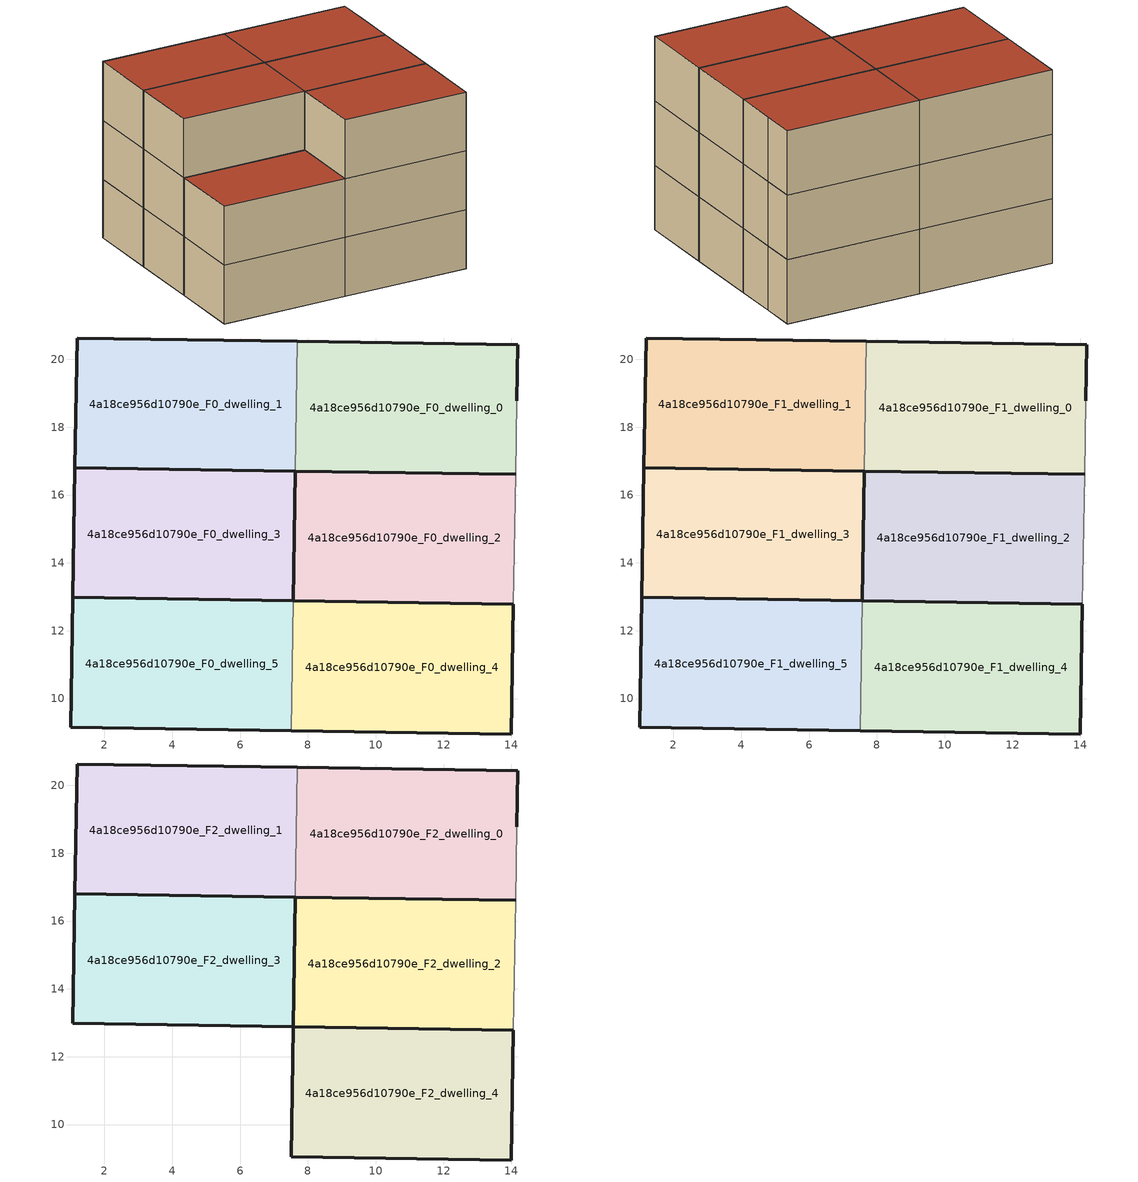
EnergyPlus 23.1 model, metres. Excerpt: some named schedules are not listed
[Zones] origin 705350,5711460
4a18ce956d10790e_F0_dwelling_0
 floor ground (EU_floor_Construction): 14.13,16.61 14.16,18.78 14.19,20.43 7.69,20.53 7.63,16.71 z0
 wall outside (EU_wall_Construction): 14.13,16.61 7.63,16.71 / 7.69,20.53 14.19,20.43 14.16,18.78 z0:3
 wall adiabatic (EU_wall_Construction): 14.16,18.78 14.13,16.61 z0:3
 wall to 4a18ce956d10790e_F0_dwelling_1 (EU_wall_Construction): 7.63,16.71 7.69,20.53 z0:3
4a18ce956d10790e_F0_dwelling_1
 floor ground (EU_floor_Construction): 7.63,16.71 7.69,20.53 1.19,20.63 1.13,16.81 z0
 wall outside (EU_wall_Construction): 7.63,16.71 1.13,16.81 1.19,20.63 7.69,20.53 z0:3
4a18ce956d10790e_F0_dwelling_2
 floor ground (EU_floor_Construction): 14.06,12.78 14.13,16.61 7.63,16.71 7.57,12.88 z0
 wall outside (EU_wall_Construction): 14.06,12.78 7.57,12.88 7.63,16.71 14.13,16.61 z0:3
 wall adiabatic (EU_wall_Construction): 14.13,16.61 14.06,12.78 z0:3
4a18ce956d10790e_F0_dwelling_3
 floor ground (EU_floor_Construction): 7.57,12.88 7.63,16.71 1.13,16.81 1.07,12.98 z0
 wall outside (EU_wall_Construction): 7.57,12.88 1.07,12.98 1.13,16.81 7.63,16.71 7.57,12.88 z0:3
4a18ce956d10790e_F0_dwelling_4
 floor ground (EU_floor_Construction): 14,8.96 14.06,12.78 7.56,12.88 7.51,9.05 z0
 wall outside (EU_wall_Construction): 7.56,12.88 14.06,12.78 14,8.96 7.51,9.05 z0:3
 wall to 4a18ce956d10790e_F0_dwelling_5 (EU_wall_Construction): 7.51,9.05 7.56,12.88 z0:3
4a18ce956d10790e_F0_dwelling_5
 floor ground (EU_floor_Construction): 7.51,9.05 7.56,12.88 1.07,12.98 1.01,9.15 z0
 wall outside (EU_wall_Construction): 7.51,9.05 1.01,9.15 1.07,12.98 7.56,12.88 z0:3
4a18ce956d10790e_F1_dwelling_0
 floor to 4a18ce956d10790e_F0_dwelling_0 (EU_floor_Construction): 14.13,16.61 14.16,18.78 14.19,20.43 7.69,20.53 7.63,16.71 z3
 wall outside (EU_wall_Construction): 14.13,16.61 7.63,16.71 / 7.69,20.53 14.19,20.43 14.16,18.78 z3:6
 wall adiabatic (EU_wall_Construction): 14.16,18.78 14.13,16.61 z3:6
 wall to 4a18ce956d10790e_F1_dwelling_1 (EU_wall_Construction): 7.63,16.71 7.69,20.53 z3:6
4a18ce956d10790e_F1_dwelling_1
 floor to 4a18ce956d10790e_F0_dwelling_1 (EU_floor_Construction): 7.63,16.71 7.69,20.53 1.19,20.63 1.13,16.81 z3
 wall outside (EU_wall_Construction): 7.63,16.71 1.13,16.81 1.19,20.63 7.69,20.53 z3:6
4a18ce956d10790e_F1_dwelling_2
 floor to 4a18ce956d10790e_F0_dwelling_2 (EU_floor_Construction): 14.06,12.78 14.13,16.61 7.63,16.71 7.57,12.88 z3
 wall outside (EU_wall_Construction): 14.06,12.78 7.57,12.88 7.63,16.71 14.13,16.61 z3:6
 wall adiabatic (EU_wall_Construction): 14.13,16.61 14.06,12.78 z3:6
4a18ce956d10790e_F1_dwelling_3
 floor to 4a18ce956d10790e_F0_dwelling_3 (EU_floor_Construction): 7.57,12.88 7.63,16.71 1.13,16.81 1.07,12.98 z3
 wall outside (EU_wall_Construction): 7.57,12.88 1.07,12.98 1.13,16.81 7.63,16.71 7.57,12.88 z3:6
4a18ce956d10790e_F1_dwelling_4
 floor to 4a18ce956d10790e_F0_dwelling_4 (EU_floor_Construction): 14,8.96 14.06,12.78 7.56,12.88 7.51,9.05 z3
 wall outside (EU_wall_Construction): 7.56,12.88 14.06,12.78 14,8.96 7.51,9.05 z3:6
 wall to 4a18ce956d10790e_F1_dwelling_5 (EU_wall_Construction): 7.51,9.05 7.56,12.88 z3:6
4a18ce956d10790e_F1_dwelling_5
 floor to 4a18ce956d10790e_F0_dwelling_5 (EU_floor_Construction): 7.51,9.05 7.56,12.88 1.07,12.98 1.01,9.15 z3
 wall outside (EU_wall_Construction): 7.51,9.05 1.01,9.15 1.07,12.98 7.56,12.88 z3:6
 roof outside (EU_roof_Construction): 7.56,12.88 7.51,9.05 1.01,9.15 1.07,12.98 z6
4a18ce956d10790e_F2_dwelling_0
 floor to 4a18ce956d10790e_F1_dwelling_0 (EU_floor_Construction): 14.13,16.61 14.16,18.78 14.19,20.43 7.69,20.53 7.63,16.71 z6
 wall outside (EU_wall_Construction): 14.13,16.61 7.63,16.71 / 7.69,20.53 14.19,20.43 14.16,18.78 z6:9
 wall adiabatic (EU_wall_Construction): 14.16,18.78 14.13,16.61 z6:9
 wall to 4a18ce956d10790e_F2_dwelling_1 (EU_wall_Construction): 7.63,16.71 7.69,20.53 z6:9
 roof outside (EU_roof_Construction): 14.19,20.43 14.16,18.78 14.13,16.61 7.63,16.71 7.69,20.53 z9
4a18ce956d10790e_F2_dwelling_1
 floor to 4a18ce956d10790e_F1_dwelling_1 (EU_floor_Construction): 7.63,16.71 7.69,20.53 1.19,20.63 1.13,16.81 z6
 wall outside (EU_wall_Construction): 7.63,16.71 1.13,16.81 1.19,20.63 7.69,20.53 z6:9
 roof outside (EU_roof_Construction): 7.69,20.53 7.63,16.71 1.13,16.81 1.19,20.63 z9
4a18ce956d10790e_F2_dwelling_2
 floor to 4a18ce956d10790e_F1_dwelling_2 (EU_floor_Construction): 14.06,12.78 14.13,16.61 7.63,16.71 7.57,12.88 z6
 wall outside (EU_wall_Construction): 14.06,12.78 7.57,12.88 7.63,16.71 14.13,16.61 z6:9
 wall adiabatic (EU_wall_Construction): 14.13,16.61 14.06,12.78 z6:9
 roof outside (EU_roof_Construction): 14.13,16.61 14.06,12.78 7.57,12.88 7.63,16.71 z9
4a18ce956d10790e_F2_dwelling_3
 floor to 4a18ce956d10790e_F1_dwelling_3 (EU_floor_Construction): 7.57,12.88 7.63,16.71 1.13,16.81 1.07,12.98 z6
 wall outside (EU_wall_Construction): 7.57,12.88 1.07,12.98 1.13,16.81 7.63,16.71 7.57,12.88 z6:9
 roof outside (EU_roof_Construction): 7.63,16.71 7.57,12.88 1.07,12.98 1.13,16.81 z9
4a18ce956d10790e_F2_dwelling_4
 floor to 4a18ce956d10790e_F1_dwelling_4 (EU_floor_Construction): 14,8.96 14.06,12.78 7.56,12.88 7.51,9.05 z6
 wall outside (EU_wall_Construction): 14.06,12.78 14,8.96 7.51,9.05 7.56,12.88 14.06,12.78 z6:9
 roof outside (EU_roof_Construction): 14.06,12.78 14,8.96 7.51,9.05 7.56,12.88 z9
shading: 14.03,10.91 14.16,18.78 z0:6
[Building]
EU S2 Campaign: North Axis=0; Terrain=City; Solar Distribution=FullExterior
[Site:Location]
London: Latitude=51.5; Longitude=-0.5; Time Zone=0; Elevation=25
[SizingPeriod:WeatherFileDays]
AnnualSizingPeriod: Begin Month=1; Begin Day of Month=1; End Month=12; End Day of Month=31; Day of Week for Start Day=Monday; Use Weather File Daylight Saving Period=No; Use Weather File Rain and Snow Indicators=No
[MATERIAL]
EU_InternalMass_Material: Roughness=MediumRough; Thickness=0.1; Conductivity=1; Density=1800; Specific Heat=900; Thermal Absorptance=0.9; Solar Absorptance=0.7; Visible Absorptance=0.7
[MATERIAL:NOMASS] Roughness=MediumRough; Thermal Absorptance=0.9; Solar Absorptance=0.7; Visible Absorptance=0.7
Name | Thermal Resistance
EU_wall_NoMass | 1.04674
EU_roof_NoMass | 4.32442
EU_floor_NoMass | 2.04616
[CONSTRUCTION]
EU_wall_Construction: EU_wall_NoMass
EU_roof_Construction: EU_roof_NoMass
EU_floor_Construction: EU_floor_NoMass
EU_InternalMass_Construction: EU_InternalMass_Material
[ZONE] Type=1; Multiplier=1; Ceiling Height=autocalculate; Floor Area=autocalculate; Part of Total Floor Area=Yes
Name | Volume
4a18ce956d10790e_F0_dwelling_0; 4a18ce956d10790e_F1_dwelling_0; 4a18ce956d10790e_F2_dwelling_0 | 74.5701
4a18ce956d10790e_F0_dwelling_1; 4a18ce956d10790e_F1_dwelling_1; 4a18ce956d10790e_F2_dwelling_1 | 74.5737
4a18ce956d10790e_F0_dwelling_2; 4a18ce956d10790e_F0_dwelling_3 | 74.5789
4a18ce956d10790e_F1_dwelling_2; 4a18ce956d10790e_F2_dwelling_2 | 74.5796
4a18ce956d10790e_F1_dwelling_3; 4a18ce956d10790e_F2_dwelling_3 | 74.5781
4a18ce956d10790e_F0_dwelling_4 | 74.5818
4a18ce956d10790e_F1_dwelling_4; 4a18ce956d10790e_F2_dwelling_4 | 74.5811
4a18ce956d10790e_F0_dwelling_5 | 74.5759
4a18ce956d10790e_F1_dwelling_5 | 74.5752
[INTERNALMASS] Construction=EU_InternalMass_Construction
Name | Zone or ZoneList | Surface Area
4a18ce956d10790e_F0_dwelling_0_EU_InternalMass | 4a18ce956d10790e_F0_dwelling_0 | 24.8567
4a18ce956d10790e_F0_dwelling_1_EU_InternalMass | 4a18ce956d10790e_F0_dwelling_1 | 24.8576
4a18ce956d10790e_F0_dwelling_2_EU_InternalMass | 4a18ce956d10790e_F0_dwelling_2 | 24.8597
4a18ce956d10790e_F0_dwelling_3_EU_InternalMass | 4a18ce956d10790e_F0_dwelling_3 | 24.8596
4a18ce956d10790e_F0_dwelling_4_EU_InternalMass | 4a18ce956d10790e_F0_dwelling_4 | 24.8605
4a18ce956d10790e_F0_dwelling_5_EU_InternalMass | 4a18ce956d10790e_F0_dwelling_5 | 24.8585
4a18ce956d10790e_F1_dwelling_0_EU_InternalMass | 4a18ce956d10790e_F1_dwelling_0 | 24.8567
4a18ce956d10790e_F1_dwelling_1_EU_InternalMass | 4a18ce956d10790e_F1_dwelling_1 | 24.8576
4a18ce956d10790e_F1_dwelling_2_EU_InternalMass | 4a18ce956d10790e_F1_dwelling_2 | 24.8597
4a18ce956d10790e_F1_dwelling_3_EU_InternalMass | 4a18ce956d10790e_F1_dwelling_3 | 24.8596
4a18ce956d10790e_F1_dwelling_4_EU_InternalMass | 4a18ce956d10790e_F1_dwelling_4 | 24.8605
4a18ce956d10790e_F1_dwelling_5_EU_InternalMass | 4a18ce956d10790e_F1_dwelling_5 | 24.8585
4a18ce956d10790e_F2_dwelling_0_EU_InternalMass | 4a18ce956d10790e_F2_dwelling_0 | 29.8277
4a18ce956d10790e_F2_dwelling_1_EU_InternalMass | 4a18ce956d10790e_F2_dwelling_1 | 29.8286
4a18ce956d10790e_F2_dwelling_2_EU_InternalMass | 4a18ce956d10790e_F2_dwelling_2 | 29.8326
4a18ce956d10790e_F2_dwelling_3_EU_InternalMass | 4a18ce956d10790e_F2_dwelling_3 | 29.8313
4a18ce956d10790e_F2_dwelling_4_EU_InternalMass | 4a18ce956d10790e_F2_dwelling_4 | 29.83
[OTHEREQUIPMENT] Fuel Type=Electricity; Design Level Calculation Method=Watts/Area; Power per Zone Floor Area=1; Fraction Latent=0; Fraction Radiant=0; Fraction Lost=0; Carbon Dioxide Generation Rate=0; EndUse Subcategory=EU_Step8_InternalGains
Name | Zone or ZoneList or Space or SpaceList | Schedule
EU_Step8_InternalGain_4a18ce956d10790e_F0_dwelling_0_f000 | 4a18ce956d10790e_F0_dwelling_0 | EU_Step8_GainSchedule_4a18ce956d10790e_F0_dwelling_0_f000
EU_Step8_InternalGain_4a18ce956d10790e_F0_dwelling_1_f000 | 4a18ce956d10790e_F0_dwelling_1 | EU_Step8_GainSchedule_4a18ce956d10790e_F0_dwelling_1_f000
EU_Step8_InternalGain_4a18ce956d10790e_F0_dwelling_2_f000 | 4a18ce956d10790e_F0_dwelling_2 | EU_Step8_GainSchedule_4a18ce956d10790e_F0_dwelling_2_f000
EU_Step8_InternalGain_4a18ce956d10790e_F0_dwelling_3_f000 | 4a18ce956d10790e_F0_dwelling_3 | EU_Step8_GainSchedule_4a18ce956d10790e_F0_dwelling_3_f000
EU_Step8_InternalGain_4a18ce956d10790e_F0_dwelling_4_f000 | 4a18ce956d10790e_F0_dwelling_4 | EU_Step8_GainSchedule_4a18ce956d10790e_F0_dwelling_4_f000
EU_Step8_InternalGain_4a18ce956d10790e_F0_dwelling_5_f000 | 4a18ce956d10790e_F0_dwelling_5 | EU_Step8_GainSchedule_4a18ce956d10790e_F0_dwelling_5_f000
EU_Step8_InternalGain_4a18ce956d10790e_F1_dwelling_0_f000 | 4a18ce956d10790e_F1_dwelling_0 | EU_Step8_GainSchedule_4a18ce956d10790e_F1_dwelling_0_f000
EU_Step8_InternalGain_4a18ce956d10790e_F1_dwelling_1_f000 | 4a18ce956d10790e_F1_dwelling_1 | EU_Step8_GainSchedule_4a18ce956d10790e_F1_dwelling_1_f000
EU_Step8_InternalGain_4a18ce956d10790e_F1_dwelling_2_f000 | 4a18ce956d10790e_F1_dwelling_2 | EU_Step8_GainSchedule_4a18ce956d10790e_F1_dwelling_2_f000
EU_Step8_InternalGain_4a18ce956d10790e_F1_dwelling_3_f000 | 4a18ce956d10790e_F1_dwelling_3 | EU_Step8_GainSchedule_4a18ce956d10790e_F1_dwelling_3_f000
EU_Step8_InternalGain_4a18ce956d10790e_F1_dwelling_4_f000 | 4a18ce956d10790e_F1_dwelling_4 | EU_Step8_GainSchedule_4a18ce956d10790e_F1_dwelling_4_f000
EU_Step8_InternalGain_4a18ce956d10790e_F1_dwelling_5_f000 | 4a18ce956d10790e_F1_dwelling_5 | EU_Step8_GainSchedule_4a18ce956d10790e_F1_dwelling_5_f000
EU_Step8_InternalGain_4a18ce956d10790e_F2_dwelling_0_f000 | 4a18ce956d10790e_F2_dwelling_0 | EU_Step8_GainSchedule_4a18ce956d10790e_F2_dwelling_0_f000
EU_Step8_InternalGain_4a18ce956d10790e_F2_dwelling_1_f000 | 4a18ce956d10790e_F2_dwelling_1 | EU_Step8_GainSchedule_4a18ce956d10790e_F2_dwelling_1_f000
EU_Step8_InternalGain_4a18ce956d10790e_F2_dwelling_2_f000 | 4a18ce956d10790e_F2_dwelling_2 | EU_Step8_GainSchedule_4a18ce956d10790e_F2_dwelling_2_f000
EU_Step8_InternalGain_4a18ce956d10790e_F2_dwelling_3_f000 | 4a18ce956d10790e_F2_dwelling_3 | EU_Step8_GainSchedule_4a18ce956d10790e_F2_dwelling_3_f000
EU_Step8_InternalGain_4a18ce956d10790e_F2_dwelling_4_f000 | 4a18ce956d10790e_F2_dwelling_4 | EU_Step8_GainSchedule_4a18ce956d10790e_F2_dwelling_4_f000
[ZONEVENTILATION:DESIGNFLOWRATE] Schedule=EU_AlwaysOn; Design Flow Rate Calculation Method=AirChanges/Hour; Air Changes per Hour=0.488719; Ventilation Type=Natural; Fan Pressure Rise=0; Fan Total Efficiency=1; Constant Term Coefficient=1; Temperature Term Coefficient=0; Velocity Term Coefficient=0; Velocity Squared Term Coefficient=0; Minimum Indoor Temperature=-100; Maximum Indoor Temperature=100; Delta Temperature=-100; Minimum Outdoor Temperature=-100; Maximum Outdoor Temperature=100; Maximum Wind Speed=40
Name | Zone or ZoneList or Space or SpaceList
EU_ConstantAir_4a18ce956d10790e_F0_dwelling_0 | 4a18ce956d10790e_F0_dwelling_0
EU_ConstantAir_4a18ce956d10790e_F0_dwelling_1 | 4a18ce956d10790e_F0_dwelling_1
EU_ConstantAir_4a18ce956d10790e_F0_dwelling_2 | 4a18ce956d10790e_F0_dwelling_2
EU_ConstantAir_4a18ce956d10790e_F0_dwelling_3 | 4a18ce956d10790e_F0_dwelling_3
EU_ConstantAir_4a18ce956d10790e_F0_dwelling_4 | 4a18ce956d10790e_F0_dwelling_4
EU_ConstantAir_4a18ce956d10790e_F0_dwelling_5 | 4a18ce956d10790e_F0_dwelling_5
EU_ConstantAir_4a18ce956d10790e_F1_dwelling_0 | 4a18ce956d10790e_F1_dwelling_0
EU_ConstantAir_4a18ce956d10790e_F1_dwelling_1 | 4a18ce956d10790e_F1_dwelling_1
EU_ConstantAir_4a18ce956d10790e_F1_dwelling_2 | 4a18ce956d10790e_F1_dwelling_2
EU_ConstantAir_4a18ce956d10790e_F1_dwelling_3 | 4a18ce956d10790e_F1_dwelling_3
EU_ConstantAir_4a18ce956d10790e_F1_dwelling_4 | 4a18ce956d10790e_F1_dwelling_4
EU_ConstantAir_4a18ce956d10790e_F1_dwelling_5 | 4a18ce956d10790e_F1_dwelling_5
EU_ConstantAir_4a18ce956d10790e_F2_dwelling_0 | 4a18ce956d10790e_F2_dwelling_0
EU_ConstantAir_4a18ce956d10790e_F2_dwelling_1 | 4a18ce956d10790e_F2_dwelling_1
EU_ConstantAir_4a18ce956d10790e_F2_dwelling_2 | 4a18ce956d10790e_F2_dwelling_2
EU_ConstantAir_4a18ce956d10790e_F2_dwelling_3 | 4a18ce956d10790e_F2_dwelling_3
EU_ConstantAir_4a18ce956d10790e_F2_dwelling_4 | 4a18ce956d10790e_F2_dwelling_4
[HVACTEMPLATE:THERMOSTAT] Constant Heating Setpoint=20; Constant Cooling Setpoint=50
EU_HeatOnly_4a18ce956d10790e_F0_dwelling_0; EU_HeatOnly_4a18ce956d10790e_F0_dwelling_1; EU_HeatOnly_4a18ce956d10790e_F0_dwelling_2; EU_HeatOnly_4a18ce956d10790e_F0_dwelling_3; EU_HeatOnly_4a18ce956d10790e_F0_dwelling_4; EU_HeatOnly_4a18ce956d10790e_F0_dwelling_5; EU_HeatOnly_4a18ce956d10790e_F1_dwelling_0; EU_HeatOnly_4a18ce956d10790e_F1_dwelling_1; EU_HeatOnly_4a18ce956d10790e_F1_dwelling_2; EU_HeatOnly_4a18ce956d10790e_F1_dwelling_3; EU_HeatOnly_4a18ce956d10790e_F1_dwelling_4; EU_HeatOnly_4a18ce956d10790e_F1_dwelling_5; EU_HeatOnly_4a18ce956d10790e_F2_dwelling_0; EU_HeatOnly_4a18ce956d10790e_F2_dwelling_1; EU_HeatOnly_4a18ce956d10790e_F2_dwelling_2; EU_HeatOnly_4a18ce956d10790e_F2_dwelling_3; EU_HeatOnly_4a18ce956d10790e_F2_dwelling_4
[HVACTEMPLATE:ZONE:IDEALLOADSAIRSYSTEM] System Availability Schedule=EU_AlwaysOn; Maximum Heating Supply Air Temperature=50; Minimum Cooling Supply Air Temperature=13; Maximum Heating Supply Air Humidity Ratio=0.0156; Minimum Cooling Supply Air Humidity Ratio=0.0077; Heating Limit=NoLimit; Cooling Limit=NoLimit; Heating Availability Schedule=EU_AlwaysOn; Cooling Availability Schedule=EU_CoolingOff; Dehumidification Control Type=ConstantSensibleHeatRatio; Cooling Sensible Heat Ratio=0.7; Dehumidification Setpoint=60; Humidification Control Type=None; Humidification Setpoint=30; Outdoor Air Method=None; Outdoor Air Flow Rate per Person=0.00944; Outdoor Air Flow Rate per Zone Floor Area=0; Outdoor Air Flow Rate per Zone=0; Demand Controlled Ventilation Type=None; Outdoor Air Economizer Type=NoEconomizer; Heat Recovery Type=None; Sensible Heat Recovery Effectiveness=0.7; Latent Heat Recovery Effectiveness=0.65
Name | Template Thermostat
4a18ce956d10790e_F0_dwelling_0 | EU_HeatOnly_4a18ce956d10790e_F0_dwelling_0
4a18ce956d10790e_F0_dwelling_1 | EU_HeatOnly_4a18ce956d10790e_F0_dwelling_1
4a18ce956d10790e_F0_dwelling_2 | EU_HeatOnly_4a18ce956d10790e_F0_dwelling_2
4a18ce956d10790e_F0_dwelling_3 | EU_HeatOnly_4a18ce956d10790e_F0_dwelling_3
4a18ce956d10790e_F0_dwelling_4 | EU_HeatOnly_4a18ce956d10790e_F0_dwelling_4
4a18ce956d10790e_F0_dwelling_5 | EU_HeatOnly_4a18ce956d10790e_F0_dwelling_5
4a18ce956d10790e_F1_dwelling_0 | EU_HeatOnly_4a18ce956d10790e_F1_dwelling_0
4a18ce956d10790e_F1_dwelling_1 | EU_HeatOnly_4a18ce956d10790e_F1_dwelling_1
4a18ce956d10790e_F1_dwelling_2 | EU_HeatOnly_4a18ce956d10790e_F1_dwelling_2
4a18ce956d10790e_F1_dwelling_3 | EU_HeatOnly_4a18ce956d10790e_F1_dwelling_3
4a18ce956d10790e_F1_dwelling_4 | EU_HeatOnly_4a18ce956d10790e_F1_dwelling_4
4a18ce956d10790e_F1_dwelling_5 | EU_HeatOnly_4a18ce956d10790e_F1_dwelling_5
4a18ce956d10790e_F2_dwelling_0 | EU_HeatOnly_4a18ce956d10790e_F2_dwelling_0
4a18ce956d10790e_F2_dwelling_1 | EU_HeatOnly_4a18ce956d10790e_F2_dwelling_1
4a18ce956d10790e_F2_dwelling_2 | EU_HeatOnly_4a18ce956d10790e_F2_dwelling_2
4a18ce956d10790e_F2_dwelling_3 | EU_HeatOnly_4a18ce956d10790e_F2_dwelling_3
4a18ce956d10790e_F2_dwelling_4 | EU_HeatOnly_4a18ce956d10790e_F2_dwelling_4
[SIZING:ZONE] Zone Cooling Design Supply Air Temperature Input Method=SupplyAirTemperature; Zone Cooling Design Supply Air Temperature=13; Zone Heating Design Supply Air Temperature Input Method=SupplyAirTemperature; Zone Heating Design Supply Air Temperature=50; Zone Cooling Design Supply Air Humidity Ratio=0.008; Zone Heating Design Supply Air Humidity Ratio=0.008; Cooling Design Air Flow Method=DesignDay; Cooling Design Air Flow Rate=0; Cooling Minimum Air Flow per Zone Floor Area=0.000762; Cooling Minimum Air Flow=0; Cooling Minimum Air Flow Fraction=0.2; Heating Design Air Flow Method=DesignDay; Heating Design Air Flow Rate=0; Heating Maximum Air Flow per Zone Floor Area=0.002032; Heating Maximum Air Flow=0.141576; Heating Maximum Air Flow Fraction=0.3; Account for Dedicated Outdoor Air System=No; Dedicated Outdoor Air System Control Strategy=NeutralSupplyAir; Dedicated Outdoor Air Low Setpoint Temperature for Design=autosize; Dedicated Outdoor Air High Setpoint Temperature for Design=autosize; Zone Load Sizing Method=Sensible Load Only No Latent Load; Zone Latent Cooling Design Supply Air Humidity Ratio Input Method=HumidityRatioDifference; Zone Cooling Design Supply Air Humidity Ratio Difference=0.005; Zone Latent Heating Design Supply Air Humidity Ratio Input Method=HumidityRatioDifference; Zone Humidification Design Supply Air Humidity Ratio Difference=0.005
4a18ce956d10790e_F0_dwelling_0; 4a18ce956d10790e_F0_dwelling_1; 4a18ce956d10790e_F0_dwelling_2; 4a18ce956d10790e_F0_dwelling_3; 4a18ce956d10790e_F0_dwelling_4
